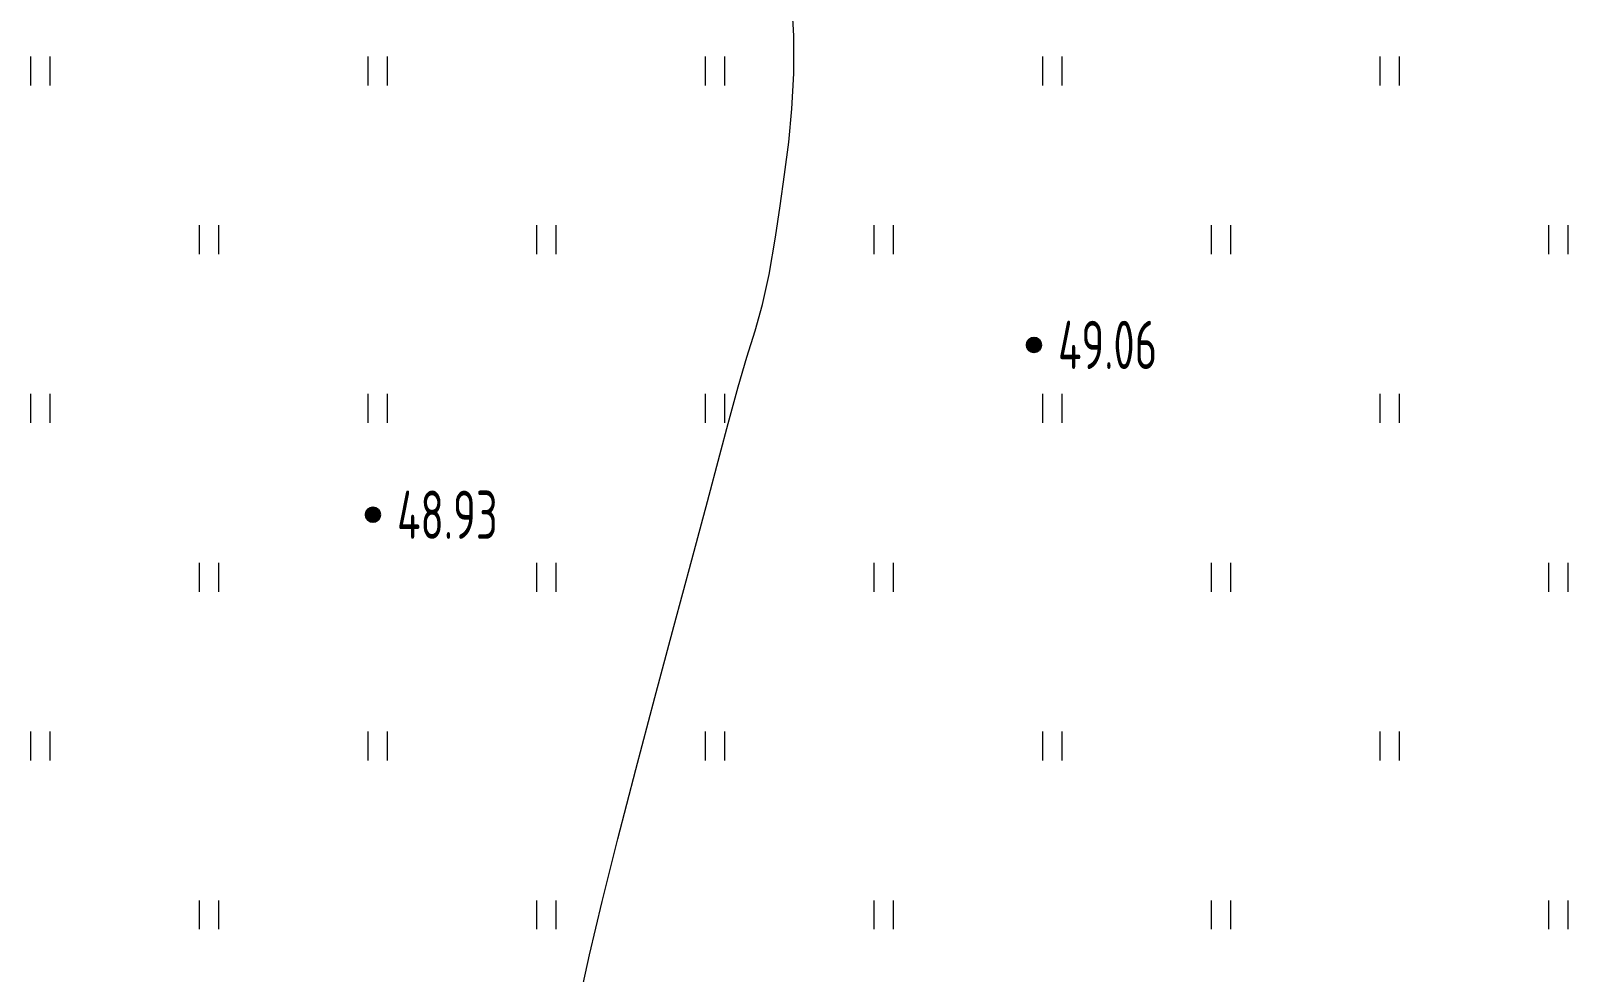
# Model space of a CAD drawing. Extents: x 1098675 to 1099684, y 381052 to 381453.
# Drawn here: x 1099288.3 to 1099320.2, y 381224.11 to 381243.63 of the extents above; entities that cross this region are included whole.
import ezdxf

# ---------------------------------------------------------------- set-up
doc = ezdxf.new("R2010")
doc.units = 0
doc.header["$MEASUREMENT"] = 0
doc.layers.add('Съемка', color=253, linetype='CONTINUOUS', lineweight=20)
doc.styles.add('ГОСТ', font='GOST2304A.ttf', dxfattribs={"height": 2.5})

# ---------------------------------------------------------------- blocks, each defined once
blk = doc.blocks.new('Съемка')
at = {"layer": 'Съемка', "linetype": 'Continuous', "lineweight": -2}
h = blk.add_hatch(color=8, dxfattribs=at)
h.dxf.hatch_style = 1
edge = h.paths.add_edge_path()
edge.add_arc((1099309.114, 381237.118), 0.15, 0, 360)
h = blk.add_hatch(color=8, dxfattribs=at)
h.dxf.hatch_style = 1
edge = h.paths.add_edge_path()
edge.add_arc((1099295.4, 381233.596), 0.15, 0, 360)
at = {"layer": 'Съемка', "color": 8, "linetype": 'Continuous', "lineweight": 20}
for p, q in [((1099288.3, 381242.5), (1099288.3, 381243.1)), ((1099288.3, 381242.5), (1099288.3, 381243.1)), ((1099288.7, 381242.5), (1099288.7, 381243.1)), ((1099288.7, 381242.5), (1099288.7, 381243.1)), ((1099295.3, 381242.5), (1099295.3, 381243.1)), ((1099295.3, 381242.5), (1099295.3, 381243.1)), ((1099295.7, 381242.5), (1099295.7, 381243.1)), ((1099295.7, 381242.5), (1099295.7, 381243.1)), ((1099302.3, 381242.5), (1099302.3, 381243.1)), ((1099302.3, 381242.5), (1099302.3, 381243.1)), ((1099302.7, 381242.5), (1099302.7, 381243.1)), ((1099302.7, 381242.5), (1099302.7, 381243.1)), ((1099309.3, 381242.5), (1099309.3, 381243.1)), ((1099309.3, 381242.5), (1099309.3, 381243.1)), ((1099309.7, 381242.5), (1099309.7, 381243.1)), ((1099309.7, 381242.5), (1099309.7, 381243.1)), ((1099316.3, 381242.5), (1099316.3, 381243.1)), ((1099316.3, 381242.5), (1099316.3, 381243.1)), ((1099316.7, 381242.5), (1099316.7, 381243.1)), ((1099316.7, 381242.5), (1099316.7, 381243.1)), ((1099291.8, 381239), (1099291.8, 381239.6)), ((1099291.8, 381239), (1099291.8, 381239.6)), ((1099292.2, 381239), (1099292.2, 381239.6)), ((1099292.2, 381239), (1099292.2, 381239.6)), ((1099298.8, 381239), (1099298.8, 381239.6)), ((1099298.8, 381239), (1099298.8, 381239.6)), ((1099299.2, 381239), (1099299.2, 381239.6)), ((1099299.2, 381239), (1099299.2, 381239.6)), ((1099305.8, 381239), (1099305.8, 381239.6)), ((1099305.8, 381239), (1099305.8, 381239.6)), ((1099306.2, 381239), (1099306.2, 381239.6)), ((1099306.2, 381239), (1099306.2, 381239.6)), ((1099312.8, 381239), (1099312.8, 381239.6)), ((1099312.8, 381239), (1099312.8, 381239.6)), ((1099313.2, 381239), (1099313.2, 381239.6)), ((1099313.2, 381239), (1099313.2, 381239.6)), ((1099319.8, 381239), (1099319.8, 381239.6)), ((1099319.8, 381239), (1099319.8, 381239.6)), ((1099320.2, 381239), (1099320.2, 381239.6)), ((1099320.2, 381239), (1099320.2, 381239.6)), ((1099288.3, 381235.5), (1099288.3, 381236.1)), ((1099288.3, 381235.5), (1099288.3, 381236.1)), ((1099288.7, 381235.5), (1099288.7, 381236.1)), ((1099288.7, 381235.5), (1099288.7, 381236.1)), ((1099295.3, 381235.5), (1099295.3, 381236.1)), ((1099295.3, 381235.5), (1099295.3, 381236.1)), ((1099295.7, 381235.5), (1099295.7, 381236.1)), ((1099295.7, 381235.5), (1099295.7, 381236.1)), ((1099302.3, 381235.5), (1099302.3, 381236.1)), ((1099302.3, 381235.5), (1099302.3, 381236.1)), ((1099302.7, 381235.5), (1099302.7, 381236.1)), ((1099302.7, 381235.5), (1099302.7, 381236.1)), ((1099309.3, 381235.5), (1099309.3, 381236.1)), ((1099309.3, 381235.5), (1099309.3, 381236.1)), ((1099309.7, 381235.5), (1099309.7, 381236.1)), ((1099309.7, 381235.5), (1099309.7, 381236.1)), ((1099316.3, 381235.5), (1099316.3, 381236.1)), ((1099316.3, 381235.5), (1099316.3, 381236.1)), ((1099316.7, 381235.5), (1099316.7, 381236.1)), ((1099316.7, 381235.5), (1099316.7, 381236.1)), ((1099291.8, 381232), (1099291.8, 381232.6)), ((1099291.8, 381232), (1099291.8, 381232.6)), ((1099292.2, 381232), (1099292.2, 381232.6)), ((1099292.2, 381232), (1099292.2, 381232.6)), ((1099298.8, 381232), (1099298.8, 381232.6)), ((1099298.8, 381232), (1099298.8, 381232.6)), ((1099299.2, 381232), (1099299.2, 381232.6)), ((1099299.2, 381232), (1099299.2, 381232.6)), ((1099305.8, 381232), (1099305.8, 381232.6)), ((1099305.8, 381232), (1099305.8, 381232.6)), ((1099306.2, 381232), (1099306.2, 381232.6)), ((1099306.2, 381232), (1099306.2, 381232.6)), ((1099312.8, 381232), (1099312.8, 381232.6)), ((1099312.8, 381232), (1099312.8, 381232.6)), ((1099313.2, 381232), (1099313.2, 381232.6)), ((1099313.2, 381232), (1099313.2, 381232.6)), ((1099319.8, 381232), (1099319.8, 381232.6)), ((1099319.8, 381232), (1099319.8, 381232.6)), ((1099320.2, 381232), (1099320.2, 381232.6)), ((1099320.2, 381232), (1099320.2, 381232.6)), ((1099288.3, 381228.5), (1099288.3, 381229.1)), ((1099288.3, 381228.5), (1099288.3, 381229.1)), ((1099288.7, 381228.5), (1099288.7, 381229.1)), ((1099288.7, 381228.5), (1099288.7, 381229.1)), ((1099295.3, 381228.5), (1099295.3, 381229.1)), ((1099295.3, 381228.5), (1099295.3, 381229.1)), ((1099295.7, 381228.5), (1099295.7, 381229.1)), ((1099295.7, 381228.5), (1099295.7, 381229.1)), ((1099302.3, 381228.5), (1099302.3, 381229.1)), ((1099302.3, 381228.5), (1099302.3, 381229.1)), ((1099302.7, 381228.5), (1099302.7, 381229.1)), ((1099302.7, 381228.5), (1099302.7, 381229.1)), ((1099309.3, 381228.5), (1099309.3, 381229.1)), ((1099309.3, 381228.5), (1099309.3, 381229.1)), ((1099309.7, 381228.5), (1099309.7, 381229.1)), ((1099309.7, 381228.5), (1099309.7, 381229.1)), ((1099316.3, 381228.5), (1099316.3, 381229.1)), ((1099316.3, 381228.5), (1099316.3, 381229.1)), ((1099316.7, 381228.5), (1099316.7, 381229.1)), ((1099316.7, 381228.5), (1099316.7, 381229.1)), ((1099291.8, 381225), (1099291.8, 381225.6)), ((1099291.8, 381225), (1099291.8, 381225.6)), ((1099292.2, 381225), (1099292.2, 381225.6)), ((1099292.2, 381225), (1099292.2, 381225.6)), ((1099298.8, 381225), (1099298.8, 381225.6)), ((1099298.8, 381225), (1099298.8, 381225.6)), ((1099299.2, 381225), (1099299.2, 381225.6)), ((1099299.2, 381225), (1099299.2, 381225.6)), ((1099305.8, 381225), (1099305.8, 381225.6)), ((1099305.8, 381225), (1099305.8, 381225.6)), ((1099306.2, 381225), (1099306.2, 381225.6)), ((1099306.2, 381225), (1099306.2, 381225.6)), ((1099312.8, 381225), (1099312.8, 381225.6)), ((1099312.8, 381225), (1099312.8, 381225.6)), ((1099313.2, 381225), (1099313.2, 381225.6)), ((1099313.2, 381225), (1099313.2, 381225.6)), ((1099319.8, 381225), (1099319.8, 381225.6)), ((1099319.8, 381225), (1099319.8, 381225.6)), ((1099320.2, 381225), (1099320.2, 381225.6)), ((1099320.2, 381225), (1099320.2, 381225.6))]:
    blk.add_line(p, q, dxfattribs=at)
at = {"layer": 'Съемка', "color": 8, "flags": 128}
blk.add_lwpolyline([(1099299.713, 381223.65), (1099299.89, 381224.472), (1099300.154, 381225.573), (1099300.484, 381226.879), (1099300.857, 381228.315), (1099301.25, 381229.807), (1099301.643, 381231.279), (1099302.014, 381232.658), (1099302.339, 381233.869), (1099302.598, 381234.837), (1099302.769, 381235.489), (1099302.975, 381236.25), (1099303.16, 381236.866), (1099303.328, 381237.411), (1099303.48, 381237.958), (1099303.619, 381238.58), (1099303.75, 381239.352), (1099303.847, 381240.002), (1099303.942, 381240.654), (1099304.027, 381241.32), (1099304.092, 381242.013), (1099304.13, 381242.745), (1099304.13, 381243.529), (1099304.085, 381244.378)], dxfattribs=at)
at = {"layer": 'Съемка', "color": 8, "linetype": 'Continuous', "lineweight": 20, "flags": 128}
blk.add_lwpolyline([(1099308.964, 381237.118, 1), (1099309.264, 381237.118, 1)], format="xyb", close=True, dxfattribs=at)
at = {"layer": 'Съемка', "color": 8, "linetype": 'Continuous', "lineweight": -2}
for centre in [(1099309.114, 381237.118), (1099295.4, 381233.596)]:
    blk.add_circle(centre, 0.15, dxfattribs=at)
at = {"layer": 'Съемка', "color": 8, "linetype": 'Continuous', "lineweight": 30, "style": 'ГОСТ', "width": 0.8}
for s, p in [('49.06', (1099309.614, 381236.618)), ('48.93', (1099295.9, 381233.096))]:
    blk.add_text(s, height=1, dxfattribs=at).set_placement(p)

msp = doc.modelspace()

# ---------------------------------------------------------------- block references
at = {"layer": 'Съемка', "color": 6, "lineweight": 30}
msp.add_blockref('Съемка', (0, 0), dxfattribs=at)

doc.saveas('drawing.dxf')
